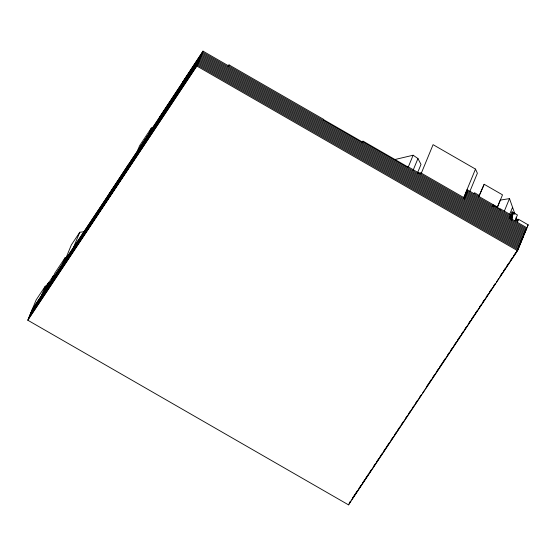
<?xml version="1.0" encoding="UTF-8"?>
<svg xmlns="http://www.w3.org/2000/svg" width="556" height="556" viewBox="0 0 556 556"><rect width="100%" height="100%" fill="white"/><g stroke="black" fill="none" stroke-linecap="round" stroke-linejoin="round"><path stroke-width="0.83" d="M516.364 219.801L518.539 219.3L528.2 224.86L517.56 250.673L348.522 504.862L27.8 320.221L36.189 299.865L45.37 286.062L46.968 286.416M41.478 295.493L45.37 286.062M49.06 283.775L48.768 282.274L46.732 285.332L44.278 291.288L45.585 291.261M53.765 276.957L53.494 275.54L47.163 285.061L45.119 290.024L45.286 291.747M48.768 282.274L46.315 288.23L46.607 289.732M53.494 275.54L51.451 280.502L51.722 281.92M52.417 279.049L54.87 273.093L65.017 257.838L66.525 257.963M62.564 263.794L65.017 257.838M65.219 259.805L71.356 244.911L79.765 232.269L84.561 231.671M73.621 247.163L79.765 232.269M73.621 247.538L74.031 246.544M108.323 195.364L128.227 164.771M127.915 165.514L201.752 54.113L522.473 238.76L521.028 240.929M137.561 150.634L139.612 145.672L151.378 127.97L153.067 127.63M149.335 132.94L151.378 127.97M159.273 117.615L202.572 52.132L523.286 236.773L522.327 238.218M182.326 82.573L202.982 51.138L523.696 235.779L522.258 237.947M27.8 320.221L196.838 66.025L202.982 51.138M228.599 65.886L229.009 64.892L323.682 119.401L323.272 120.395M362.206 142.809L362.922 141.071L407.77 166.89M407.458 167.634L407.868 166.64L524.516 233.798M408.326 166.883L413.129 155.228L417.952 158.536L421.003 164.43L417.48 172.972M413.15 170.192L417.952 158.536M420.524 173.924L420.934 172.93L524.927 232.804L523.967 234.25M421.337 173.166L433.082 144.671L475.491 169.087L477.375 173.222L469.876 191.424M475.491 169.087L463.746 197.582L464.378 198.958M474.101 193.717L474.511 192.724L479.522 195.608L479.133 195.768M348.522 504.862L350.85 500.984M484.186 184.293L478.73 196.761L484.186 184.293L502.513 194.843L497.439 207.152L467.019 189.638L467.652 191.014M497.384 207.152L500.282 200.118L509.491 198.61L514.919 213.963M500.205 209.973L500.615 208.98L510.797 214.838L511.471 215.742L512.479 215.804L512.312 217.354M504.348 211.127L509.491 198.61M509.595 214.533L512.493 207.499M512.02 211.864L509.567 217.82L510.241 218.723L510.915 218.598L513.369 212.635L512.02 211.864L512.702 212.767L510.241 218.723M514.967 220.927L517.421 214.97L513.702 212.83L511.249 218.786L511.854 220.162M517.309 222.275L518.539 219.3M149.745 131.946L202.162 53.119L522.883 237.766L521.917 239.212M32.304 309.296L108.629 194.621M108.726 194.371L201.341 55.107L522.063 239.754L521.104 241.2M31.894 310.29L200.931 56.1L521.653 240.748L520.694 242.187M31.483 311.284L200.521 57.094L521.243 241.742L520.284 243.18M31.073 312.277L200.111 58.088L520.833 242.729L519.394 244.897M30.663 313.271L199.708 59.082L520.423 243.723L518.984 245.891M30.253 314.258L199.298 60.069L520.013 244.716L519.054 246.162M29.843 315.252L198.888 61.063L519.61 245.71L518.644 247.156M29.44 316.246L198.478 62.057L519.2 246.704L517.754 248.866M29.03 317.24L198.068 63.05L518.79 247.698L517.344 249.859M28.62 318.234L197.658 64.044L518.38 248.685L516.941 250.853M28.21 319.227L197.248 65.038L517.97 249.679L499.719 277.124M228.155 66.178L229.009 64.892M527.303 226.216L528.2 224.86M525.531 230.003L526.97 227.842L465.796 192.619L466.421 193.995M525.121 230.997L526.56 228.829L465.386 193.606L466.011 194.989M525.191 231.268L526.157 229.823L464.976 194.6L465.601 195.983M523.898 233.979L525.337 231.81L464.156 196.588L464.781 197.964M349.335 502.881L350.301 501.436M352.699 497.822L357.501 490.6M358.94 488.439L360.865 485.548M362.303 483.379L364.708 479.772M365.667 478.327L368.065 474.713M369.024 473.274L371.429 469.66M373.347 466.769L375.272 463.885M376.711 461.716L378.629 458.825M380.075 456.664L381.993 453.772M383.432 451.604L385.836 447.997M386.795 446.551L389.2 442.944M391.118 440.053L392.557 437.885M394.482 435L396.4 432.109M397.839 429.941L399.764 427.057M401.203 424.888L403.121 421.997M405.526 418.39L406.964 416.222M408.889 413.337L410.328 411.169M412.246 408.278L413.692 406.109M415.61 403.225L417.528 400.334M419.933 396.727L420.892 395.281M426.654 386.615L431.456 379.394M432.895 377.225L434.82 374.341M436.258 372.172L438.663 368.558M439.622 367.12L442.02 363.506M442.986 362.06L445.384 358.453M447.302 355.562L449.227 352.678M450.666 350.509L452.584 347.618M454.03 345.457L455.948 342.565M457.386 340.397L459.791 336.79M461.709 333.899L463.155 331.73M465.073 328.846L466.512 326.678M468.437 323.787L470.355 320.902M471.794 318.734L473.719 315.85M475.158 313.681L477.076 310.79M479.48 307.183L480.919 305.015M482.844 302.123L484.283 299.962M486.201 297.071L487.647 294.902M489.565 292.018L491.483 289.127M493.888 285.52L494.847 284.074M500.608 275.408L502.054 273.239M503.493 271.071L505.411 268.187M506.857 266.018L508.775 263.134M510.213 260.966L512.618 257.352M513.577 255.913L515.975 252.299M351.809 499.538L421.441 394.829M422.407 393.384L424.805 389.777M425.764 388.331L495.396 283.623M496.362 282.177L498.76 278.563M394.767 159.558L413.129 155.228M512.702 212.767L513.369 212.635M492.595 205.254L493.839 205.081L493.429 206.067L492.185 206.248M492.491 205.505L493.735 205.324L500.511 209.23M417.639 173.152L420.934 172.93M46.732 285.332L48.038 285.304M515.78 218.939L518.129 220.294M515.377 219.933L517.719 221.281M525.747 230.816L464.566 195.594L465.191 196.97M362.616 141.815L524.106 234.792M323.578 119.644L362.512 142.058M196.838 66.025L517.56 250.673M467.242 192.008L466.609 190.632L510.387 215.832L511.061 216.736L512.069 216.798L512.674 218.174M466.832 193.001L466.199 191.625L509.977 216.826L510.651 217.73L511.659 217.792L512.264 219.168M513.702 212.83L514.307 214.199M516.135 217.194L517.038 219.613M47.163 285.061L47.336 286.778"/></g></svg>
